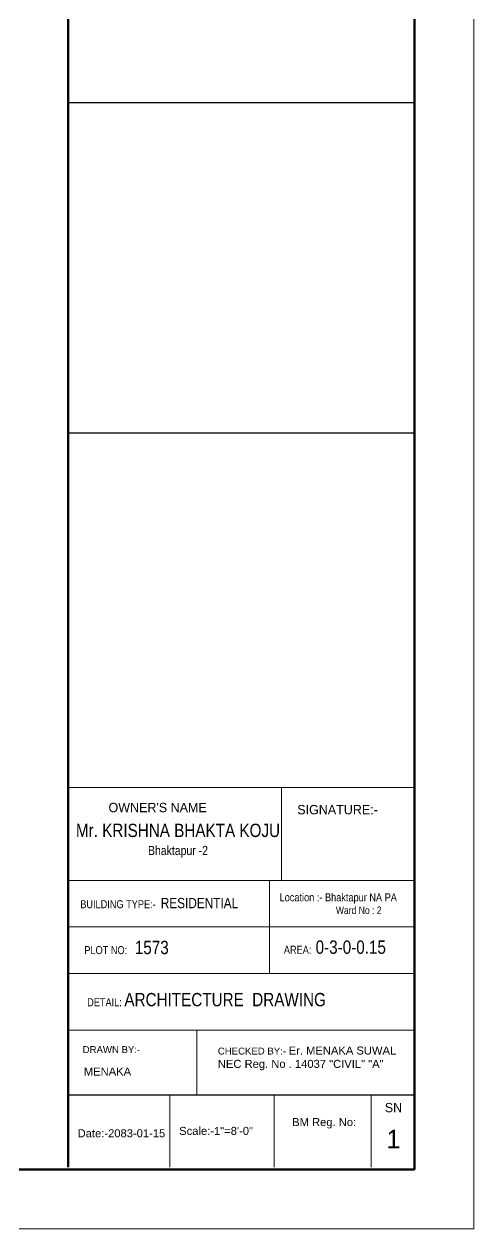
# Model space of a CAD drawing. Header units: inches. Extents: x -12071822 to 12321209, y -1222525 to 1319227.
# Drawn here: x 118571 to 118964, y 36149 to 37202 of the extents above; entities that cross this region are included whole.
import ezdxf

# ---------------------------------------------------------------- set-up
doc = ezdxf.new("R2010")
doc.units = ezdxf.units.IN
doc.header["$MEASUREMENT"] = 0
for name, color, linetype, lineweight in [('BORDER', 7, 'Continuous', 60), ('Sill', 4, 'Continuous', 0), ('Window', 3, 'Continuous', 0)]:
    doc.layers.add(name, color=color, linetype=linetype, lineweight=lineweight)
doc.styles.add('PAGE LAYOUT', font='comic.ttf', dxfattribs={"height": 8})
doc.styles.get("Standard").update_dxf_attribs({"font": 'arial.ttf'})
doc.styles.add('style4', font='ARIALN.TTF', dxfattribs={"height": 11})

msp = doc.modelspace()

# ---------------------------------------------------------------- linework, layer by layer
msp.add_line((118609.09, 36265.96), (118911.91, 36265.96))
at = {"layer": 'BORDER'}
msp.add_line((118609.08, 36202.74), (118609.08, 38291.59), dxfattribs=at)
at = {"layer": 'BORDER', "lineweight": 25}
for p, q in [((118911.89, 37132.84), (118609.08, 37132.84)), ((118911.89, 36844.06), (118609.08, 36844.06))]:
    msp.add_line(p, q, dxfattribs=at)
at = {"layer": 'BORDER'}
msp.add_lwpolyline([(118911.89, 38291.59), (118911.89, 36200.74), (115849.06, 36200.74), (115849.06, 38291.59)], close=True, dxfattribs=at)
at = {"layer": 'Window'}
for p, q in [((118609.08, 36534.52), (118911.89, 36534.52)), ((118795.55, 36534.52), (118795.55, 36453.3)), ((118609.08, 36453.3), (118911.89, 36453.3)), ((118785.25, 36453.25), (118785.25, 36371.98)), ((118609.08, 36412.64), (118911.89, 36412.64)), ((118609.08, 36371.98), (118911.89, 36371.98)), ((118609.08, 36371.98), (118911.89, 36371.98)), ((118609.09, 36322.28), (118911.91, 36322.28)), ((118721.69, 36322.28), (118721.69, 36265.96)), ((118609.09, 36265.96), (118911.91, 36265.96)), ((118698.17, 36265.96), (118698.17, 36202.74)), ((118789.27, 36202.74), (118789.27, 36265.96)), ((118873.94, 36202.74), (118873.94, 36265.96))]:
    msp.add_line(p, q, dxfattribs=at)
msp.add_lwpolyline([(118963.89, 38343.59), (118963.89, 36148.74), (115797.06, 36148.74), (115797.06, 38343.59)], close=True, dxfattribs=at)

# ---------------------------------------------------------------- texts
at = {"style": 'style4'}
for s, insert, char_height, width, attachment_point in [('{\\H0.9696x;Mr. KRISHNA BHAKTA KOJU\\P\\H0.6876x;Bhaktapur -2}', (118705.21, 36473.03), 12, 185.7166, 8), ('Location :- Bhaktapur NA PA ', (118794.02, 36441.98), 7, 141.7972, 1), ('BUILDING TYPE:-  {\\H1.286x;RESIDENTIAL}', (118688.77, 36428.87), 7, 141.7972, 8), ('Ward No : 2  ', (118863.2, 36427.14), 6.5364, 82.3747, 5), ('PLOT NO:   {\\H1.662x;1573}', (118623.34, 36400.51), 7, 103.6204, 1), ('AREA:{\\H1.662x; 0-3-0-0.15}', (118797.74, 36400.8), 7, 149.2127, 1), ('{\\H0.4978x;DETAIL: \\H1.662x;ARCHITECTURE  DRAWING }', (118625.81, 36354.94), 14.0625, 274.6325, 1)]:
    msp.add_mtext(s, dxfattribs=dict(at, insert=insert, char_height=char_height, width=width, attachment_point=attachment_point))
for s, insert, char_height, width, attachment_point in [('{\\fArial|b0|i0|c0|p34;DRAWN BY:-}', (118621.88, 36308.45), 6, 255.1453, 1), ('CHECKED BY:- {\\H1.167x;Er. MENAKA SUWAL\\PNEC Reg. No . 14037 "CIVIL" "A"}', (118740.02, 36308.14), 6, 209.7353, 1), ('{\\H1.167x;MENAKA}', (118622.92, 36289.74), 6, 85.7429, 1), ('\\A1; BM Reg. No:', (118831.61, 36245.6), 7, 178.5756, 2), ('Date:-2083-01-15', (118617.46, 36235.82), 7, 178.5756, 1), ('{\\fArial|b0|i0|c0|p34;Scale:-1"=8\'-0"}', (118706.25, 36237.88), 7, 178.5756, 1)]:
    msp.add_mtext(s, dxfattribs=dict(insert=insert, char_height=char_height, width=width, attachment_point=attachment_point))
at = {"layer": 'Sill', "style": 'PAGE LAYOUT'}
for s, insert, char_height, width, attachment_point in [("OWNER'S NAME", (118644.47, 36521.07), 8.1728, 144.86, 1), ('SIGNATURE:-', (118809.46, 36519.23), 8.1728, 144.86, 1), ('SN', (118893.56, 36254.68), 8.173, 26.3998, 5), ('1', (118893.54, 36227.19), 16.35, 52.7996, 5)]:
    msp.add_mtext(s, dxfattribs=dict(at, insert=insert, char_height=char_height, width=width, attachment_point=attachment_point))

doc.saveas('drawing.dxf')
